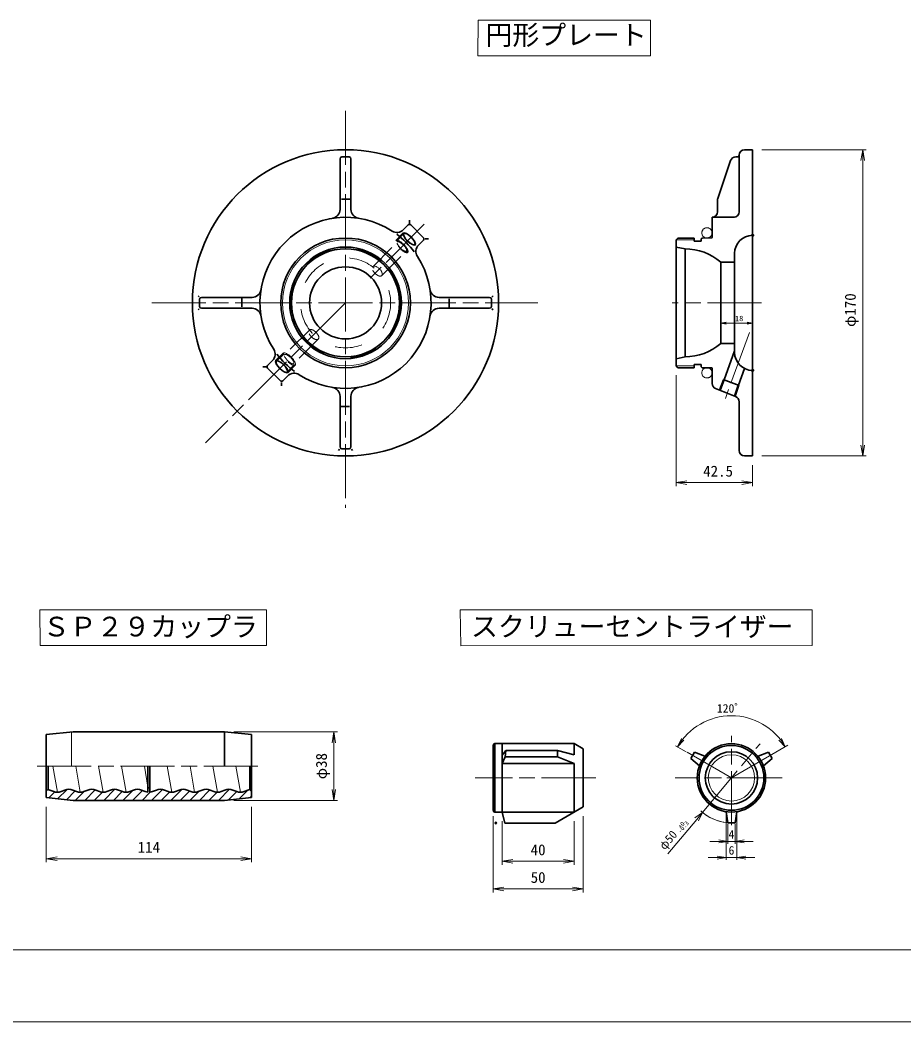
# Model space of a CAD drawing. Units: millimetres at full size, sheet at 1:2.5. Extents: x 9811 to 11491, y -1826 to -623.
# Drawn here: x 10274 to 10765, y -1811 to -1255 of the extents above; entities that cross this region are included whole.
import ezdxf
from ezdxf.enums import TextEntityAlignment as Align

# ---------------------------------------------------------------- set-up
doc = ezdxf.new("R2010")
doc.units = ezdxf.units.MM
doc.header["$LTSCALE"] = 2.5
doc.header["$PDMODE"] = 32
doc.header["$PDSIZE"] = 1.25
for name, pattern in [('CHAIN', [18.5, 12, -1.5, 3.5, -1.5]), ('CHAIN_DOUBLE_DASH', [23.5, 12, -1.5, 3.5, -1.5, 3.5, -1.5]), ('DASHED_SPACED', [12, 6, -6])]:
    doc.linetypes.add(name, pattern=pattern)
for name, color, linetype, lineweight in [('0_2', 7, 'Continuous', 13), ('1外形線', 7, 'Continuous', 35), ('2細い実線', 3, 'Continuous', 20), ('3隠れ線', 2, 'DASHED_SPACED', 13), ('4中心線', 1, 'CHAIN', 15), ('5想像線', 6, 'CHAIN_DOUBLE_DASH', 13), ('6寸法線', 4, 'Continuous', 13), ('7枠', 7, 'Continuous', 13), ('中心線', 1, 'CHAIN', 15), ('外形線', 7, 'Continuous', 35), ('寸法線', 4, 'Continuous', 13), ('枠', 7, 'Continuous', 13), ('細い実線', 3, 'Continuous', 20)]:
    doc.layers.add(name, color=color, linetype=linetype, lineweight=lineweight)
doc.styles.add('ＭＳ ゴシック', font='')
doc.styles.get('ＭＳ ゴシック').set_extended_font_data('MS Gothic')

# ---------------------------------------------------------------- blocks, each defined once
blk = doc.blocks.new('open_arrow')
at = {"color": 0, "linetype": 'Continuous', "lineweight": -2}
blk.add_lwpolyline([(7.5, 1.25), (0, 0), (7.5, -1.25)], dxfattribs=at)

msp = doc.modelspace()

# ---------------------------------------------------------------- hatches: boundary and pattern name
at = {"layer": '2細い実線'}
h = msp.add_hatch(dxfattribs=at)
h.set_pattern_fill('USER', color=256, style=0, pattern_type=2)
h.set_pattern_definition([(45, (10548.17, -1863.401), (-2.65165, 2.65165), [])])
h.paths.add_polyline_path([(10309.575, -1688.026), (10303.495, -1688.026), (10288.495, -1686.526), (10288.495, -1682.876), (10289.401, -1681.97, -0.0505), (10290.564, -1682.302), (10292.661, -1683.136, 0.1917), (10296.729, -1683.136), (10298.826, -1682.302, -0.1917), (10303.264, -1682.302), (10305.361, -1683.136, 0.1917), (10309.429, -1683.136), (10309.87, -1682.961), (10311.526, -1682.302, -0.1917), (10315.964, -1682.302), (10318.061, -1683.136, 0.1917), (10322.129, -1683.136), (10324.226, -1682.302, -0.08632), (10326.239, -1681.88, -0.10366), (10328.664, -1682.302), (10330.761, -1683.136, 0.1917), (10334.829, -1683.136), (10336.926, -1682.302, -0.1917), (10341.364, -1682.302), (10343.461, -1683.136, 0.07207), (10344.995, -1683.503), (10344.995, -1681.026), (10345.995, -1681.026), (10345.995, -1683.503, 0.07207), (10347.529, -1683.136), (10349.626, -1682.302, -0.1917), (10354.064, -1682.302), (10356.161, -1683.136, 0.1917), (10360.229, -1683.136), (10362.326, -1682.302, -0.1917), (10366.764, -1682.302), (10368.861, -1683.136, 0.1917), (10372.929, -1683.136), (10375.026, -1682.302, -0.1917), (10379.464, -1682.302), (10381.561, -1683.136, 0.1917), (10385.629, -1683.136), (10387.726, -1682.302, -0.1917), (10392.164, -1682.302), (10394.261, -1683.136, 0.1917), (10398.329, -1683.136), (10400.426, -1682.302, -0.0505), (10401.589, -1681.97), (10402.495, -1682.876), (10402.495, -1686.526), (10387.495, -1688.026), (10327.005, -1688.026)])

# ---------------------------------------------------------------- linework, layer by layer
at = {"layer": '0_2'}
msp.add_line((10302.462, -1649.966), (10302.462, -1669.096), dxfattribs=at)
at = {"layer": '1外形線'}
for p, q in [((10680.63, -1326.806), (10676.13, -1326.806)), ((10680.63, -1326.806), (10680.63, -1496.806)), ((10451.655, -1331.806), (10451.655, -1359.919)), ((10452.655, -1330.806), (10456.655, -1330.806)), ((10457.655, -1331.806), (10457.655, -1359.919)), ((10668.438, -1332.839), (10661.29, -1353.836)), ((10672.13, -1330.81), (10671.278, -1330.806)), ((10673.13, -1329.806), (10673.13, -1361.306)), ((10457.034, -1354.306), (10452.388, -1354.306)), ((10661.13, -1354.803), (10661.13, -1361.306)), ((10490.124, -1365.81), (10490.124, -1367.733)), ((10670.63, -1364.306), (10658.13, -1364.306)), ((10658.13, -1364.306), (10658.13, -1375.58)), ((10486.712, -1371.264), (10489.417, -1368.559)), ((10497.902, -1375.63), (10490.831, -1368.559)), ((10495.197, -1379.75), (10497.902, -1377.044)), ((10498.843, -1376.337), (10500.73, -1376.337)), ((10638.13, -1376.806), (10639.13, -1375.806)), ((10638.13, -1376.806), (10638.13, -1446.806)), ((10648.13, -1375.806), (10639.13, -1375.806)), ((10648.13, -1375.806), (10648.13, -1377.556)), ((10652.13, -1377.556), (10648.13, -1377.556)), ((10652.13, -1376.306), (10652.63, -1375.806)), ((10652.13, -1376.306), (10652.13, -1377.556)), ((10657.931, -1375.78), (10652.63, -1375.806)), ((10643.13, -1381.806), (10638.13, -1380.806)), ((10643.13, -1381.806), (10643.13, -1441.806)), ((10670.63, -1384.306), (10670.63, -1439.306)), ((10662.973, -1389.306), (10662.973, -1434.306)), ((10670.63, -1389.306), (10662.973, -1389.306)), ((10373.376, -1408.527), (10372.758, -1407.908)), ((10373.655, -1413.806), (10373.655, -1409.806)), ((10374.655, -1408.806), (10402.769, -1408.806)), ((10397.155, -1409.428), (10397.155, -1414.073)), ((10506.542, -1408.806), (10534.655, -1408.806)), ((10512.155, -1414.184), (10512.155, -1409.539)), ((10535.655, -1409.806), (10535.655, -1413.806)), ((10536.555, -1407.907), (10535.9, -1408.561)), ((10372.756, -1415.705), (10373.411, -1415.051)), ((10374.655, -1414.806), (10402.769, -1414.806)), ((10506.542, -1414.806), (10534.655, -1414.806)), ((10535.934, -1415.085), (10536.553, -1415.704)), ((10670.63, -1434.306), (10662.973, -1434.306)), ((10670.63, -1438.438), (10664.757, -1454.574)), ((10414.114, -1443.862), (10411.409, -1446.568)), ((10643.13, -1441.806), (10638.13, -1442.806)), ((10648.13, -1447.806), (10648.13, -1446.056)), ((10652.13, -1446.056), (10648.13, -1446.056)), ((10652.13, -1447.306), (10652.13, -1446.056)), ((10408.66, -1447.275), (10410.582, -1447.275)), ((10418.48, -1455.053), (10411.409, -1447.982)), ((10639.13, -1447.806), (10638.13, -1446.806)), ((10648.13, -1447.806), (10639.13, -1447.806)), ((10652.63, -1447.806), (10652.13, -1447.306)), ((10657.93, -1447.806), (10652.63, -1447.806)), ((10658.133, -1456.602), (10658.13, -1448.006)), ((10676.112, -1448.227), (10672.744, -1457.481)), ((10419.187, -1455.993), (10419.187, -1457.881)), ((10422.599, -1452.348), (10419.894, -1455.053)), ((10662.605, -1460.389), (10664.908, -1454.629)), ((10664.362, -1454.43), (10673.139, -1457.625)), ((10660.107, -1459.421), (10671.173, -1463.854)), ((10670.559, -1463.608), (10672.593, -1457.426)), ((10451.655, -1463.693), (10451.655, -1491.806)), ((10457.655, -1463.693), (10457.655, -1491.806)), ((10673.147, -1466.673), (10673.147, -1493.806)), ((10452.277, -1469.306), (10456.923, -1469.306)), ((10451.376, -1493.085), (10450.758, -1493.704)), ((10456.655, -1492.806), (10452.655, -1492.806)), ((10458.555, -1493.705), (10457.9, -1493.051)), ((10680.63, -1496.806), (10676.147, -1496.806)), ((10288.495, -1651.526), (10303.495, -1650.026)), ((10288.495, -1651.526), (10288.495, -1686.526)), ((10303.495, -1650.026), (10387.495, -1650.026)), ((10387.495, -1650.026), (10387.495, -1669.026)), ((10402.495, -1651.526), (10387.495, -1650.026)), ((10402.495, -1651.526), (10402.495, -1686.526)), ((10289.495, -1669.026), (10289.495, -1681.988)), ((10344.995, -1669.026), (10344.995, -1683.503)), ((10345.995, -1669.026), (10345.995, -1683.503)), ((10401.495, -1669.026), (10401.495, -1681.988)), ((10289.495, -1681.876), (10288.495, -1682.876)), ((10292.661, -1683.136), (10290.564, -1682.302)), ((10296.729, -1683.136), (10298.826, -1682.302)), ((10305.361, -1683.136), (10303.264, -1682.302)), ((10309.429, -1683.136), (10311.526, -1682.302)), ((10318.061, -1683.136), (10315.964, -1682.302)), ((10322.129, -1683.136), (10324.226, -1682.302)), ((10330.761, -1683.136), (10328.664, -1682.302)), ((10334.829, -1683.136), (10336.926, -1682.302)), ((10343.461, -1683.136), (10341.364, -1682.302)), ((10344.995, -1681.026), (10345.995, -1681.026)), ((10347.529, -1683.136), (10349.626, -1682.302)), ((10356.161, -1683.136), (10354.064, -1682.302)), ((10360.229, -1683.136), (10362.326, -1682.302)), ((10368.861, -1683.136), (10366.764, -1682.302)), ((10372.929, -1683.136), (10375.026, -1682.302)), ((10381.561, -1683.136), (10379.464, -1682.302)), ((10385.629, -1683.136), (10387.726, -1682.302)), ((10394.261, -1683.136), (10392.164, -1682.302)), ((10398.329, -1683.136), (10400.426, -1682.302)), ((10401.495, -1681.876), (10402.495, -1682.876)), ((10288.495, -1686.526), (10303.495, -1688.026)), ((10303.495, -1688.026), (10387.495, -1688.026)), ((10402.495, -1686.526), (10387.495, -1688.026))]:
    msp.add_line(p, q, dxfattribs=at)
for radius in [85, 36, 31, 30, 20]:
    msp.add_circle((10454.655, -1411.806), radius, dxfattribs=at)
for centre, radius, start, end in [((10676.13, -1329.806), 3, 90, 180), ((10452.655, -1331.806), 1, 90, 180), ((10456.655, -1331.806), 1, 0, 90), ((10671.278, -1333.806), 3, 89.51019, 161.20011), ((10672.13, -1329.81), 1, 269.51019, 0), ((10664.13, -1354.803), 3, 161.20011, 180), ((10446.655, -1359.919), 5, 279.11496, 0), ((10462.655, -1359.919), 5, 180, 260.88504), ((10658.13, -1361.306), 3, 270, 0), ((10670.13, -1361.306), 3, 270, 0), ((10454.655, -1411.806), 47.5, 57.09445, 212.90555), ((10490.124, -1369.266), 1, 45, 135), ((10483.176, -1367.729), 5, 237.09445, 315), ((10454.655, -1411.806), 47.5, 36.56468, 53.26163), ((10497.195, -1376.337), 1, 315, 45), ((10657.93, -1375.58), 0.2, 270.28187, 0), ((10680.63, -1384.306), 10, 90, 180), ((10498.733, -1383.285), 5, 135, 212.90555), ((10643.13, -1411.806), 30, 48.59038, 90), ((10454.655, -1411.806), 47.5, 237.09445, 32.90555), ((10402.769, -1403.806), 5, 270, 350.88504), ((10506.542, -1403.806), 5, 189.11496, 270), ((10374.655, -1409.806), 1, 90, 180), ((10534.655, -1409.806), 1, 0, 90), ((10374.655, -1413.806), 1, 180, 270), ((10402.769, -1419.806), 5, 9.11496, 90), ((10506.542, -1419.806), 5, 90, 170.88504), ((10534.655, -1413.806), 1, 270, 0), ((10643.13, -1411.806), 30, 270, 311.40962), ((10410.578, -1440.327), 5, 315, 32.90555), ((10454.655, -1411.806), 47.5, 216.73837, 233.43532), ((10680.63, -1439.306), 10, 180, 270), ((10412.116, -1447.275), 1, 135, 225), ((10426.134, -1455.883), 5, 57.09445, 135), ((10657.93, -1448.006), 0.2, 0, 90), ((10419.187, -1454.346), 1, 225, 315), ((10661.133, -1456.602), 3, 180, 250), ((10446.655, -1463.693), 5, 0, 80.88504), ((10462.655, -1463.693), 5, 99.11496, 180), ((10670.147, -1466.673), 3, 0, 70), ((10452.655, -1491.806), 1, 180, 270), ((10456.655, -1491.806), 1, 270, 0), ((10676.147, -1493.806), 3, 180, 270), ((10288.345, -1687.876), 6, 68.29614, 78.94994), ((10294.695, -1678.026), 5.5, 248.29614, 291.70386), ((10301.045, -1687.876), 6, 68.29614, 111.70386), ((10307.395, -1678.026), 5.5, 248.29614, 291.70386), ((10313.745, -1687.876), 6, 68.29614, 111.70386), ((10320.095, -1678.026), 5.5, 248.29614, 291.70386), ((10326.445, -1687.876), 6, 68.29614, 111.70386), ((10332.795, -1678.026), 5.5, 248.29614, 291.70386), ((10339.145, -1687.876), 6, 68.29614, 111.70386), ((10345.495, -1678.026), 5.5, 248.29614, 264.78409), ((10345.495, -1678.026), 5.5, 275.21591, 291.70386), ((10351.845, -1687.876), 6, 68.29614, 111.70386), ((10358.195, -1678.026), 5.5, 248.29614, 291.70386), ((10364.545, -1687.876), 6, 68.29614, 111.70386), ((10370.895, -1678.026), 5.5, 248.29614, 291.70386), ((10377.245, -1687.876), 6, 68.29614, 111.70386), ((10383.595, -1678.026), 5.5, 248.29614, 291.70386), ((10389.945, -1687.876), 6, 68.29614, 111.70386), ((10396.295, -1678.026), 5.5, 248.29614, 291.70386), ((10402.645, -1687.876), 6, 101.05006, 111.70386)]:
    msp.add_arc(centre, radius, start, end, dxfattribs=at)
for centre in [(10490.045, -1376.417), (10419.266, -1447.195)]:
    msp.add_ellipse(centre, major_axis=(-3.029, 3.029), ratio=0.34202, dxfattribs=at)
at = {"layer": '2細い実線'}
for p, q in [((10648.13, -1376.806), (10638.13, -1376.806)), ((10648.13, -1446.806), (10638.13, -1446.806)), ((10662.059, -1460.19), (10664.362, -1454.43)), ((10671.099, -1463.824), (10673.139, -1457.625))]:
    msp.add_line(p, q, dxfattribs=at)
msp.add_circle((10454.655, -1411.806), 35, dxfattribs=at)
for centre in [(10490.045, -1376.417), (10419.266, -1447.195)]:
    msp.add_ellipse(centre, major_axis=(-3.439, 3.439), ratio=0.34202, dxfattribs=at)
at = {"layer": '3隠れ線'}
for p, q in [((10482.622, -1377.234), (10486.605, -1372.978)), ((10483.033, -1377.645), (10487.016, -1373.388)), ((10469.786, -1391.725), (10483.45, -1378.062)), ((10474.736, -1396.675), (10488.4, -1383.011)), ((10434.557, -1426.955), (10420.911, -1440.601)), ((10439.506, -1431.905), (10425.861, -1445.55)), ((10420.084, -1439.773), (10415.827, -1443.756)), ((10420.494, -1440.184), (10416.238, -1444.167)), ((10426.277, -1445.967), (10422.295, -1450.224)), ((10426.688, -1446.378), (10422.706, -1450.635)), ((10292.169, -1669.026), (10294.695, -1683.526)), ((10304.869, -1669.026), (10307.395, -1683.526)), ((10317.569, -1669.026), (10320.095, -1683.526)), ((10330.269, -1669.026), (10332.795, -1683.526)), ((10342.969, -1669.026), (10344.995, -1680.656)), ((10355.669, -1669.026), (10358.195, -1683.526)), ((10368.369, -1669.026), (10370.895, -1683.526)), ((10381.069, -1669.026), (10383.595, -1683.526)), ((10393.769, -1669.026), (10396.295, -1683.526))]:
    msp.add_line(p, q, dxfattribs=at)
for radius in [30.428, 25]:
    msp.add_circle((10454.655, -1411.806), radius, dxfattribs=at)
for centre, major_axis, ratio in [((10485.925, -1380.537), (-3.302, 3.302), 0.34202), ((10485.925, -1380.537), (-2.892, 2.892), 0.34202), ((10485.925, -1380.537), (-2.475, 2.475), 0.34202), ((10472.261, -1394.2), (-2.475, 2.475), 0.507713), ((10437.031, -1429.43), (-2.475, 2.475), 0.51516), ((10423.386, -1443.075), (-3.302, 3.302), 0.34202), ((10423.386, -1443.075), (-2.475, 2.475), 0.34202)]:
    msp.add_ellipse(centre, major_axis=major_axis, ratio=ratio, dxfattribs=at)
at = {"layer": '4中心線'}
for p, q in [((10454.655, -1305.233), (10454.655, -1525.691)), ((10498.359, -1368.103), (10468.279, -1398.182)), ((10347.182, -1411.806), (10561.338, -1411.806)), ((10454.655, -1411.806), (10376.927, -1489.535)), ((10685.58, -1411.806), (10636.014, -1411.806)), ((10678.853, -1428.271), (10665.502, -1464.951)), ((10283.495, -1669.026), (10407.495, -1669.026)), ((10593.514, -1675.546), (10526.64, -1675.546))]:
    msp.add_line(p, q, dxfattribs=at)
for p in [(10680.63, -1374.306), (10680.63, -1449.306)]:
    msp.add_point(p, dxfattribs=at)
at = {"layer": '5想像線'}
for centre in [(10655.28, -1372.956), (10655.28, -1450.656)]:
    msp.add_circle(centre, 2.85, dxfattribs=at)
at = {"layer": '6寸法線'}
for p, q in [((10685.71, -1326.806), (10743.757, -1326.806)), ((10741.757, -1326.806), (10741.757, -1496.806)), ((10638.13, -1451.886), (10638.13, -1513.637)), ((10680.63, -1501.886), (10680.63, -1513.637)), ((10685.71, -1496.806), (10743.757, -1496.806)), ((10680.63, -1511.637), (10638.13, -1511.637)), ((10392.575, -1650.026), (10450.17, -1650.026)), ((10448.17, -1650.026), (10448.17, -1688.026)), ((10392.575, -1688.026), (10450.17, -1688.026)), ((10288.495, -1691.606), (10288.495, -1722.419)), ((10402.495, -1691.606), (10402.495, -1722.419)), ((10536.572, -1696.739), (10536.572, -1739.207)), ((10541.572, -1699.626), (10541.572, -1723.866)), ((10581.572, -1699.626), (10581.572, -1723.866)), ((10586.572, -1696.739), (10586.572, -1739.207)), ((10288.495, -1720.419), (10402.495, -1720.419)), ((10581.572, -1721.866), (10541.572, -1721.866)), ((10586.572, -1737.207), (10536.572, -1737.207))]:
    msp.add_line(p, q, dxfattribs=at)
at = {"layer": '7枠'}
for p, q in [((9851.256, -1771.057), (11451.256, -1771.057)), ((9811.256, -1811.057), (11491.256, -1811.057))]:
    msp.add_line(p, q, dxfattribs=at)
at = {"layer": '中心線'}
for p, q in [((10652.846, -1694.725), (10684.763, -1656.549)), ((10668.881, -1701.889), (10668.881, -1652.27)), ((10644.3, -1661.354), (10668.881, -1675.546)), ((10693.462, -1661.354), (10668.881, -1675.546)), ((10697.028, -1675.546), (10637.613, -1675.546))]:
    msp.add_line(p, q, dxfattribs=at)
at = {"layer": '外形線'}
for p, q in [((10536.572, -1657.546), (10536.572, -1693.546)), ((10581.572, -1656.546), (10537.572, -1656.546)), ((10537.572, -1656.546), (10537.572, -1694.546)), ((10541.572, -1656.546), (10541.572, -1694.546)), ((10581.572, -1656.546), (10581.572, -1662.828)), ((10581.572, -1656.546), (10586.572, -1659.432)), ((10543.572, -1660.345), (10541.572, -1662.848)), ((10543.339, -1663.878), (10543.572, -1660.345)), ((10543.572, -1660.345), (10572.383, -1660.345)), ((10572.383, -1663.878), (10572.383, -1660.345)), ((10572.383, -1660.345), (10581.572, -1662.828)), ((10586.572, -1659.432), (10586.572, -1691.659)), ((10648.3, -1661.354), (10646.3, -1664.818)), ((10654.133, -1663.567), (10648.3, -1661.354)), ((10683.629, -1663.567), (10689.462, -1661.354)), ((10689.462, -1661.354), (10691.462, -1664.818)), ((10543.339, -1663.878), (10541.572, -1667.633)), ((10581.572, -1667.633), (10541.572, -1667.633)), ((10572.383, -1663.878), (10543.339, -1663.878)), ((10581.572, -1667.633), (10572.383, -1663.878)), ((10581.572, -1667.633), (10581.572, -1694.546)), ((10651.133, -1668.763), (10646.3, -1664.818)), ((10686.629, -1668.763), (10691.462, -1664.818)), ((10581.572, -1694.546), (10537.572, -1694.546)), ((10541.572, -1694.546), (10543.072, -1700.597)), ((10571.091, -1700.597), (10586.572, -1691.659)), ((10665.881, -1694.307), (10666.881, -1700.465)), ((10671.881, -1694.307), (10670.881, -1700.465)), ((10543.072, -1700.597), (10571.091, -1700.597)), ((10670.881, -1700.465), (10666.881, -1700.465))]:
    msp.add_line(p, q, dxfattribs=at)
for radius in [19, 18, 14.5]:
    msp.add_circle((10668.881, -1675.546), radius, dxfattribs=at)
for centre, start, end in [((10537.572, -1657.546), 90, 180), ((10537.572, -1693.546), 180, 270)]:
    msp.add_arc(centre, 1, start, end, dxfattribs=at)
at = {"layer": '寸法線'}
for p, q in [((10662.973, -1414.346), (10662.973, -1425.62)), ((10680.63, -1414.346), (10680.63, -1425.62)), ((10662.973, -1423.08), (10680.63, -1423.08)), ((10643.758, -1661.041), (10637.912, -1657.666)), ((10700.183, -1657.473), (10693.462, -1661.354)), ((10668.881, -1678.046), (10668.881, -1673.046)), ((10666.381, -1675.546), (10671.381, -1675.546)), ((10648.611, -1697.702), (10652.846, -1694.725)), ((10652.846, -1694.725), (10649.638, -1698.561)), ((10652.846, -1694.725), (10650.666, -1699.421)), ((10665.881, -1694.932), (10665.881, -1721.013)), ((10671.881, -1694.932), (10671.881, -1721.013)), ((10633.611, -1717.731), (10649.638, -1698.561)), ((10666.881, -1701.09), (10666.881, -1712.096)), ((10670.881, -1701.09), (10670.881, -1712.096)), ((10680.881, -1710.846), (10656.881, -1710.846)), ((10681.881, -1719.763), (10655.881, -1719.763))]:
    msp.add_line(p, q, dxfattribs=at)
for radius, start, end in [(34.509, 30, 150), (25, 227.23708, 263.979), (25, 230.10217, 274.58857)]:
    msp.add_arc((10668.881, -1675.546), radius, start, end, dxfattribs=at)
msp.add_point((10538.072, -1700.597), dxfattribs=at)
at = {"layer": '枠'}
for points in [[(10528.297, -1254.85), (10623.888, -1254.791), (10623.888, -1274.598), (10528.128, -1274.598)], [(10284.932, -1582.263), (10410.758, -1582.263), (10410.758, -1602.07), (10285.173, -1602.07)], [(10518.332, -1582.267), (10713.669, -1582.267), (10713.669, -1602.074), (10518.643, -1602.264)]]:
    msp.add_lwpolyline(points, close=True, dxfattribs=at)
at = {"layer": '細い実線'}
msp.add_circle((10668.881, -1675.546), 12.85, dxfattribs=at)

# ---------------------------------------------------------------- block references
at = {"layer": '6寸法線', "xscale": 0.8, "yscale": 0.8}
for p, rotation in [((10741.757, -1326.806), 270), ((10741.757, -1496.806), 90), ((10680.63, -1511.637), 180), ((10448.17, -1650.026), 270), ((10448.17, -1688.026), 90), ((10402.495, -1720.419), 180), ((10581.572, -1721.866), 180), ((10586.572, -1737.207), 180)]:
    msp.add_blockref('open_arrow', p, dxfattribs=dict(at, rotation=rotation))
for p in [(10638.13, -1511.637), (10288.495, -1720.419), (10541.572, -1721.866), (10536.572, -1737.207)]:
    msp.add_blockref('open_arrow', p, dxfattribs=at)
at = {"layer": '寸法線'}
for p, xscale, yscale in [((10662.973, -1423.08), 0.4, 0.4), ((10670.881, -1710.846), 0.667, 0.667), ((10671.881, -1719.763), 0.667, 0.667)]:
    msp.add_blockref('open_arrow', p, dxfattribs=dict(at, xscale=xscale, yscale=yscale))
for p, xscale, yscale, rotation in [((10680.63, -1423.08), 0.4, 0.4, 180), ((10638.995, -1658.291), 0.667, 0.667, 55.8), ((10698.767, -1658.291), 0.667, 0.667, 124.2), ((10666.881, -1710.846), 0.667, 0.667, 180), ((10665.881, -1719.763), 0.667, 0.667, 180)]:
    msp.add_blockref('open_arrow', p, dxfattribs=dict(at, xscale=xscale, yscale=yscale, rotation=rotation))

# ---------------------------------------------------------------- texts
at = {"layer": '6寸法線', "style": 'ＭＳ ゴシック'}
for s, p in [('φ170', (10734.838, -1415.844)), ('φ38', (10441.252, -1669.026))]:
    msp.add_text(s, height=6.076, rotation=90, dxfattribs=at).set_placement(p, align=Align.MIDDLE_CENTER)
for s, p in [('42.5', (10661.473, -1505.237)), ('114', (10345.495, -1714.019)), ('40', (10561.572, -1715.466)), ('50', (10561.572, -1730.807))]:
    msp.add_text(s, height=6.076, dxfattribs=at).set_placement(p, align=Align.MIDDLE_CENTER)
at = {"layer": '寸法線', "style": 'ＭＳ ゴシック'}
for s, height, p in [('18', 3.038, (10673.143, -1420.46)), ('120゜', 4.747, (10668.881, -1636.949)), ('4', 4.747, (10668.881, -1706.846)), ('6', 4.747, (10668.881, -1715.763))]:
    msp.add_text(s, height=height, dxfattribs=at).set_placement(p, align=Align.MIDDLE_CENTER)
for s, height, p in [('+0', 2.374, (10641.285, -1704.401)), ('-0.3', 2.374, (10641.285, -1706.901)), ('φ50', 4.747, (10632.979, -1716.836))]:
    msp.add_text(s, height=height, rotation=50.102, dxfattribs=at).set_placement(p, align=Align.BOTTOM_LEFT)
at = {"layer": '枠', "style": 'ＭＳ ゴシック'}
for s, p in [('円形プレート', (10532.339, -1271.829)), ('ＳＰ２９カップラ', (10286.598, -1600.298)), ('スクリューセントライザー', (10524.318, -1600.244))]:
    msp.add_text(s, height=10.94, dxfattribs=at).set_placement(p, align=Align.BOTTOM_LEFT)

doc.saveas('drawing.dxf')
